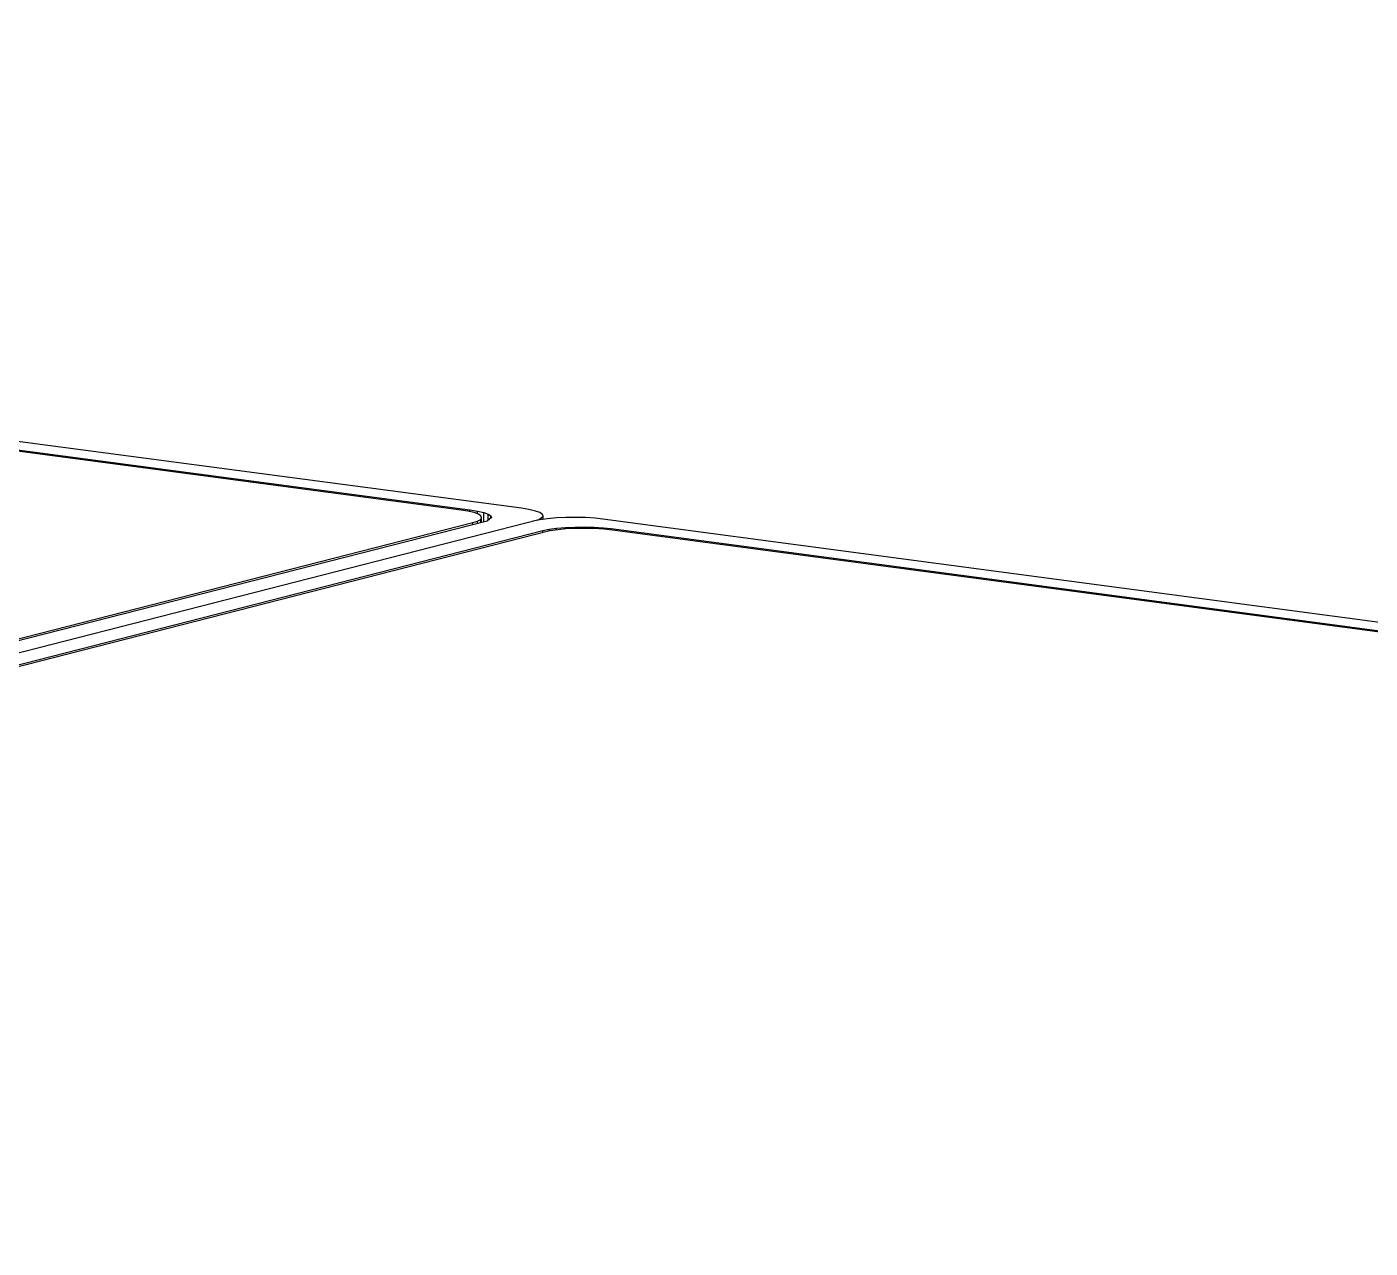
# Model space of a CAD drawing. Header units: millimetres. Extents: x -1283 to 2747, y -259 to 2557.
# Drawn here: x -25.8 to 63.6, y 908.3 to 989.6 of the extents above; entities that cross this region are included whole.
import ezdxf

# ---------------------------------------------------------------- set-up
doc = ezdxf.new("R2010")
doc.units = ezdxf.units.MM
doc.header["$MEASUREMENT"] = 0
doc.layers.add('Utwórz2D linie widoczne', color=7, linetype='Continuous', true_color=0x000000)

msp = doc.modelspace()

# ---------------------------------------------------------------- linework, layer by layer
at = {"layer": 'Utwórz2D linie widoczne'}
for p, q in [((7.113, 957.555), (-234.149, 989.615)), ((-233.809, 989.034), (3.689, 957.452)), ((3.112, 957.436), (-233.759, 988.938)), ((3.539, 957.365), (3.112, 957.436)), ((3.964, 957.267), (3.539, 957.365)), ((3.689, 957.33), (3.689, 957.452)), ((3.689, 957.452), (4.185, 957.372)), ((4.254, 957.161), (3.964, 957.267)), ((4.184, 957.187), (4.185, 957.372)), ((4.185, 957.372), (4.613, 957.275)), ((4.418, 957.048), (4.254, 957.161)), ((4.61, 956.653), (4.613, 957.275)), ((4.613, 957.275), (4.905, 957.168)), ((4.903, 956.762), (4.905, 957.168)), ((4.905, 957.168), (5.068, 957.054)), ((5.067, 956.896), (5.068, 957.054)), ((5.068, 957.054), (5.114, 956.937)), ((7.616, 957.474), (7.113, 957.555)), ((8.052, 957.375), (7.616, 957.474)), ((8.349, 957.267), (8.052, 957.375)), ((8.515, 957.151), (8.349, 957.267)), ((8.562, 957.032), (8.515, 957.151)), ((4.834, 956.71), (-182.358, 908.845)), ((-181.864, 908.133), (8.279, 956.801)), ((-140.397, 919.715), (3.885, 956.601)), ((3.884, 956.467), (3.885, 956.601)), ((3.885, 956.601), (4.185, 956.704)), ((4.185, 956.704), (4.406, 956.812)), ((4.185, 956.544), (4.185, 956.704)), ((4.405, 956.6), (4.406, 956.812)), ((4.406, 956.812), (4.464, 956.931)), ((4.464, 956.931), (4.418, 957.048)), ((4.463, 956.615), (4.464, 956.931)), ((4.989, 956.827), (4.834, 956.71)), ((5.114, 956.937), (4.989, 956.827)), ((8.346, 956.792), (7.904, 956.705)), ((8.279, 956.801), (8.436, 956.92)), ((8.279, 956.779), (8.279, 956.801)), ((8.842, 956.866), (8.346, 956.792)), ((8.435, 956.806), (8.436, 956.92)), ((8.436, 956.92), (8.562, 957.032)), ((8.53, 956.075), (8.965, 956.16)), ((8.561, 956.824), (8.562, 957.032)), ((9.443, 956.915), (8.842, 956.866)), ((8.964, 956.054), (8.965, 956.16)), ((8.965, 956.16), (9.453, 956.233)), ((10.073, 956.944), (9.443, 956.915)), ((9.452, 956.115), (9.453, 956.233)), ((9.453, 956.233), (10.045, 956.281)), ((10.073, 956.183), (9.548, 956.126)), ((10.044, 956.18), (10.045, 956.281)), ((10.045, 956.281), (10.666, 956.31)), ((10.719, 956.952), (10.073, 956.944)), ((10.691, 956.212), (10.073, 956.183)), ((10.665, 956.21), (10.666, 956.31)), ((10.666, 956.31), (11.302, 956.317)), ((11.324, 956.219), (10.691, 956.212)), ((11.37, 956.934), (10.719, 956.952)), ((11.301, 956.218), (11.302, 956.317)), ((11.302, 956.317), (11.943, 956.3)), ((11.965, 956.201), (11.324, 956.219)), ((12.017, 956.889), (11.37, 956.934)), ((11.943, 956.3), (12.581, 956.255)), ((11.943, 956.202), (11.943, 956.3)), ((12.603, 956.157), (11.965, 956.201)), ((12.529, 956.836), (12.017, 956.889)), ((275.988, 921.827), (12.529, 956.836)), ((12.58, 956.159), (12.581, 956.255)), ((12.581, 956.255), (13.085, 956.203)), ((13.173, 956.096), (12.603, 956.157)), ((13.085, 956.203), (272.445, 921.714)), ((13.085, 956.106), (13.085, 956.203)), ((-177.767, 908.342), (8.53, 956.075)), ((8.996, 956.062), (-135.551, 919.02)), ((8.529, 955.942), (8.53, 956.075)), ((9.548, 956.126), (8.996, 956.062)), ((271.849, 921.694), (13.173, 956.096))]:
    msp.add_line(p, q, dxfattribs=at)

doc.saveas('drawing.dxf')
